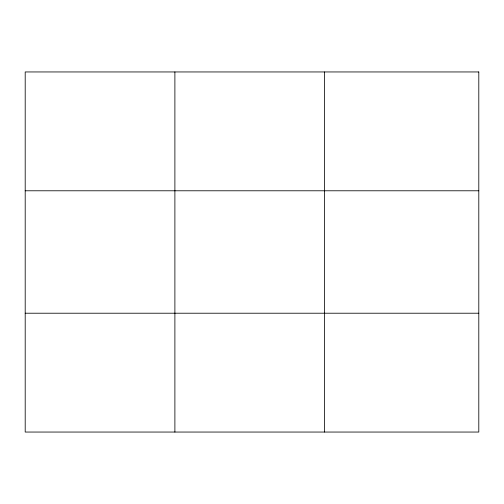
<?xml version="1.0" encoding="UTF-8"?>
<svg xmlns="http://www.w3.org/2000/svg" width="504" height="504" viewBox="0 0 504 504"><rect width="100%" height="100%" fill="white"/><g stroke="black" fill="none" stroke-linecap="round" stroke-linejoin="round"><path stroke-width="0.76" d="M174.888 432.048L174.888 71.952M324.576 432.048L324.576 71.952M25.2 190.783L478.8 190.783M25.2 313.217L478.8 313.217M478.8 71.952L478.8 432.048L25.2 432.048L25.2 71.952L478.8 71.952"/></g></svg>
